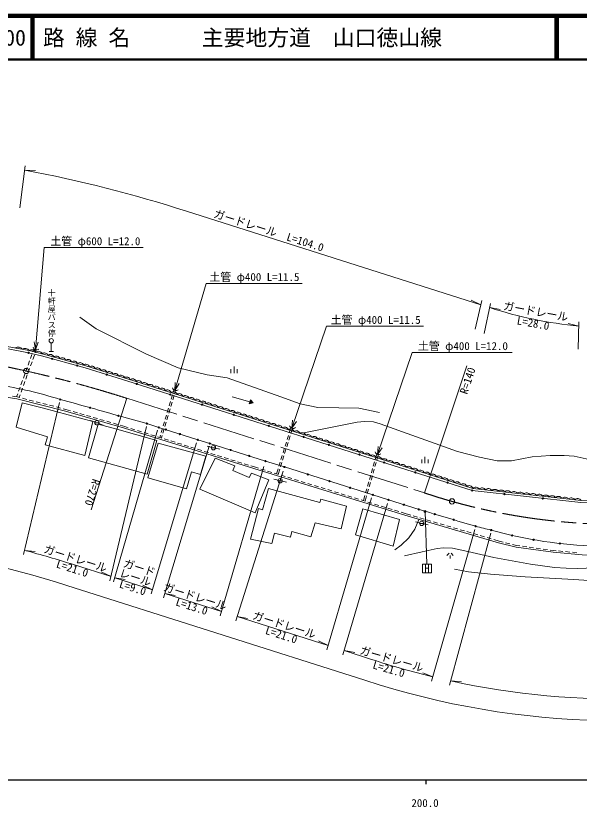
# Model space of a CAD drawing. Units: millimetres, scale not verified. Extents: x 40000 to 680000, y 20000 to 380000.
# Drawn here: x 174174 to 303130, y 198715 to 380000 of the extents above; entities that cross this region are included whole.
import ezdxf
from ezdxf.enums import TextEntityAlignment as Align

# ---------------------------------------------------------------- set-up
doc = ezdxf.new("R2010")
doc.units = ezdxf.units.MM
doc.header["$LTSCALE"] = 1000
doc.linetypes.add('CHAIN', pattern=[18.5, 12, -1.5, 3.5, -1.5])
for name, color, linetype, lineweight in [('M-BGD', 7, 'Continuous', 13), ('M-BMK', 2, 'CHAIN', 13), ('M-BMK-SRVR', 3, 'Continuous', 13), ('M-STR-HTXT', 7, 'Continuous', 13), ('M-STR-STRC', 7, 'Continuous', 13), ('M-TTL', 2, 'Continuous', 140), ('M-TTL-BAND', 7, 'Continuous', 25), ('M-TTL-LINE', 7, 'Continuous', 50)]:
    doc.layers.add(name, color=color, linetype=linetype, lineweight=lineweight)
doc.layers.add('M-BMK-HTXT', color=7, linetype='Continuous')
doc.layers.add('M-TTL-TXT', color=7, linetype='Continuous')
doc.styles.add('@ＭＳ ゴシック', font='')
doc.styles.add('ＭＳ ゴシック', font='')
doc.styles.get('@ＭＳ ゴシック').set_extended_font_data('@MS Gothic')
doc.styles.get('ＭＳ ゴシック').set_extended_font_data('MS Gothic')

msp = doc.modelspace()

# ---------------------------------------------------------------- hatches: boundary and pattern name
at = {"layer": 'M-BGD'}
for points in [[(176946, 302815, -1), (177246, 302815, -1)], [(182376, 301422, -1), (182676, 301422, -1)], [(188059, 299862, -1), (188359, 299862, -1)], [(194829, 297824, -1), (195129, 297824, -1)], [(201702, 295680, -1), (202002, 295680, -1)], [(184209, 292111, -1), (184509, 292111, -1)], [(209340, 293252, -1), (209640, 293252, -1)], [(227625, 291076), (228531, 291337), (227900, 292037)], [(191042, 290233, -1), (191342, 290233, -1)], [(216652, 290929, -1), (216952, 290929, -1)], [(197531, 288390, -1), (197831, 288390, -1)], [(223907, 288623, -1), (224207, 288623, -1)], [(204027, 286586, -1), (204327, 286586, -1)], [(206766, 285714, -1), (207066, 285714, -1)], [(208356, 285212, -1), (208656, 285212, -1)], [(231938, 286070, -1), (232238, 286070, -1)], [(211594, 284190, -1), (211894, 284190, -1)], [(215684, 282899, -1), (215984, 282899, -1)], [(239885, 283545, -1), (240185, 283545, -1)], [(218444, 282028, -1), (218744, 282028, -1)], [(245671, 281706, -1), (245971, 281706, -1)], [(223159, 280540, -1), (223459, 280540, -1)], [(227464, 279182, -1), (227764, 279182, -1)], [(252693, 279474, -1), (252993, 279474, -1)], [(231180, 278009, -1), (231480, 278009, -1)], [(258350, 277676, -1), (258650, 277676, -1)], [(235502, 276645, -1), (235802, 276645, -1)], [(265480, 275408, -1), (265780, 275408, -1)], [(240843, 274959, -1), (241143, 274959, -1)], [(245789, 273398, -1), (246089, 273398, -1)], [(250556, 271894, -1), (250856, 271894, -1)], [(272833, 273069, -1), (273133, 273069, -1)], [(255738, 270259, -1), (256038, 270259, -1)], [(278522, 271259, -1), (278822, 271259, -1)], [(285850, 270443, -1), (286150, 270443, -1)], [(259325, 269127, -1), (259625, 269127, -1)], [(294686, 269458, -1), (294986, 269458, -1)], [(262859, 268012, -1), (263159, 268012, -1)], [(266250, 266941, -1), (266550, 266941, -1)], [(269967, 265835, -1), (270267, 265835, -1)], [(274267, 264556, -1), (274567, 264556, -1)], [(279261, 263071, -1), (279561, 263071, -1)], [(282858, 262206, -1), (283158, 262206, -1)], [(287644, 260975, -1), (287944, 260975, -1)], [(292553, 259979, -1), (292853, 259979, -1)], [(298538, 259119, -1), (298838, 259119, -1)]]:
    msp.add_hatch(color=256, dxfattribs=at).paths.add_polyline_path(points)
at = {"layer": 'M-STR-HTXT'}
msp.add_hatch(color=256, dxfattribs=at).paths.add_polyline_path([(268062, 266564, -0.41421), (267962, 266224, -0.41421), (267623, 266324, -1)])

# ---------------------------------------------------------------- linework, layer by layer
at = {"layer": 'M-BGD'}
for p, q in [((182291, 305065), (182291, 303065)), ((178056, 303015), (178310, 303721)), ((178621, 302811), (178850, 303450)), ((181791, 303065), (182791, 303065)), ((176975, 300003), (177313, 300944)), ((177516, 301509), (177854, 302450)), ((178080, 301305), (178418, 302246)), ((176434, 298497), (176772, 299438)), ((176998, 298293), (177336, 299234)), ((177539, 299799), (177877, 300740)), ((224127, 298131), (224127, 299631)), ((175893, 296991), (176231, 297933)), ((176458, 296787), (176796, 297729)), ((223377, 298131), (223377, 299031)), ((224877, 298131), (224877, 299031)), ((175353, 295486), (175691, 296427)), ((175917, 295282), (176255, 296223)), ((174812, 293980), (175150, 294921)), ((175376, 293776), (175714, 294717)), ((210212, 293724), (210376, 294273)), ((210591, 293595), (210753, 294134)), ((173421, 292856), (174490, 292688)), ((174355, 292709), (174609, 293415)), ((174490, 292688), (175118, 292527)), ((174944, 292572), (175173, 293211)), ((175699, 292379), (176668, 292131)), ((177249, 291983), (178218, 291735)), ((209752, 292192), (210039, 293150)), ((210131, 292063), (210419, 293020)), ((227762, 291557), (223724, 292710)), ((227900, 292037), (227625, 291076)), ((228531, 291337), (227900, 292037)), ((178799, 291587), (179768, 291340)), ((180350, 291191), (181318, 290944)), ((181900, 290795), (182869, 290548)), ((183450, 290399), (184419, 290152)), ((208832, 289127), (209119, 290085)), ((209292, 290659), (209579, 291617)), ((209671, 290530), (209959, 291488)), ((228531, 291337), (227625, 291076)), ((185000, 290003), (185627, 289843)), ((185627, 289843), (186716, 289525)), ((187292, 289357), (188252, 289076)), ((188828, 288908), (189788, 288628)), ((190364, 288460), (191323, 288179)), ((208372, 287595), (208659, 288552)), ((208751, 287465), (209038, 288423)), ((209211, 288998), (209498, 289956)), ((192268, 286937), (191328, 287276)), ((191899, 288011), (192859, 287731)), ((192239, 286767), (193239, 286767)), ((193209, 286597), (194149, 286258)), ((193435, 287562), (194395, 287282)), ((194971, 287114), (195931, 286833)), ((196507, 286665), (197467, 286385)), ((198334, 288201), (204177, 286586)), ((204177, 286586), (206916, 285714)), ((207912, 286062), (208199, 287020)), ((208291, 285933), (208578, 286891)), ((198043, 286217), (199131, 285899)), ((199131, 285899), (199921, 285652)), ((200494, 285473), (201448, 285175)), ((202021, 284996), (202976, 284698)), ((206916, 285714), (215834, 282899)), ((207452, 284530), (207739, 285487)), ((207831, 284401), (208118, 285358)), ((236761, 284463), (237125, 285635)), ((237136, 284322), (237493, 285472)), ((203548, 284520), (204503, 284222)), ((205076, 284043), (206030, 283745)), ((206603, 283566), (207558, 283268)), ((207115, 283406), (207279, 283955)), ((207496, 283287), (207658, 283826)), ((208130, 283089), (209085, 282791)), ((215834, 282899), (218594, 282028)), ((236287, 282935), (236583, 283890)), ((236662, 282794), (236959, 283749)), ((209658, 282612), (210612, 282314)), ((211185, 282136), (212140, 281838)), ((212712, 281659), (213667, 281361)), ((214240, 281182), (215194, 280884)), ((218918, 281185), (217946, 281421)), ((218594, 282028), (231330, 278009)), ((218904, 281067), (219904, 281067)), ((235812, 281407), (236109, 282362)), ((236188, 281266), (236484, 282221)), ((215767, 280705), (216721, 280407)), ((217294, 280228), (218249, 279930)), ((218822, 279752), (219776, 279454)), ((219890, 280949), (220862, 280714)), ((220349, 279275), (221303, 278977)), ((234863, 278351), (235160, 279306)), ((235338, 279879), (235634, 280834)), ((235713, 279738), (236010, 280693)), ((256451, 278399), (256794, 279596)), ((256832, 278277), (257175, 279470)), ((221876, 278798), (222831, 278500)), ((223403, 278321), (224358, 278023)), ((224931, 277844), (225885, 277546)), ((226458, 277368), (227413, 277070)), ((231330, 278009), (235652, 276645)), ((234389, 276823), (234686, 277778)), ((234764, 276682), (235061, 277637)), ((235239, 278210), (235535, 279165)), ((256010, 276861), (256286, 277822)), ((256391, 276739), (256667, 277700)), ((267082, 277492), (267082, 278392)), ((267832, 277492), (267832, 278992)), ((268582, 277492), (268582, 278392)), ((227985, 276891), (228775, 276644)), ((228775, 276644), (229716, 276354)), ((230289, 276177), (231244, 275882)), ((231818, 275704), (232773, 275409)), ((233847, 275078), (234211, 276250)), ((234229, 274960), (234586, 276109)), ((235652, 276645), (255864, 270266)), ((255569, 275323), (255845, 276284)), ((255950, 275201), (256226, 276162)), ((234192, 273605), (233220, 273840)), ((233346, 275232), (234302, 274937)), ((234875, 274760), (235831, 274465)), ((236404, 274288), (237359, 273993)), ((237933, 273816), (238888, 273521)), ((255128, 273785), (255403, 274746)), ((255509, 273663), (255785, 274624)), ((234178, 273487), (235178, 273487)), ((235164, 273369), (236136, 273134)), ((239461, 273344), (240417, 273049)), ((240990, 272871), (241946, 272576)), ((242519, 272399), (243474, 272104)), ((254687, 272247), (254962, 273208)), ((255068, 272125), (255344, 273086)), ((244048, 271927), (245003, 271632)), ((245576, 271455), (246532, 271160)), ((247105, 270983), (248061, 270688)), ((248634, 270511), (249589, 270216)), ((253737, 268934), (254080, 270132)), ((254246, 270709), (254521, 271670)), ((254627, 270587), (254903, 271548)), ((255888, 270259), (259475, 269127)), ((250163, 270038), (251118, 269743)), ((251691, 269566), (252647, 269271)), ((253220, 269094), (254176, 268799)), ((254119, 268816), (254461, 270010)), ((254749, 268622), (255704, 268327)), ((259451, 269134), (266518, 266904)), ((256278, 268150), (257233, 267855)), ((257806, 267678), (258762, 267382)), ((259335, 267205), (260291, 266910)), ((260864, 266733), (261819, 266438)), ((262393, 266261), (263333, 265971)), ((263333, 265971), (264569, 265608)), ((265144, 265439), (266104, 265158)), ((266680, 264989), (267639, 264708)), ((266602, 263839), (265631, 264075)), ((266588, 263721), (267588, 263721)), ((267574, 263603), (268546, 263368)), ((268215, 264539), (269175, 264257)), ((269750, 264089), (270710, 263807)), ((271286, 263638), (272245, 263357)), ((272821, 263188), (273781, 262907)), ((274356, 262738), (275316, 262456)), ((275892, 262287), (276851, 262006)), ((277427, 261837), (278387, 261556)), ((278962, 261387), (279922, 261105)), ((280498, 260937), (281457, 260655)), ((282033, 260486), (282993, 260205)), ((283568, 260036), (284804, 259674)), ((284804, 259674), (285716, 259446)), ((286298, 259301), (287268, 259060)), ((287851, 258914), (288763, 258687)), ((288763, 258687), (289528, 258582)), ((290122, 258500), (291113, 258364)), ((291707, 258282), (292698, 258146)), ((293293, 258064), (294283, 257928)), ((294878, 257846), (295868, 257710)), ((296463, 257628), (297228, 257523)), ((297228, 257523), (297836, 257464)), ((272821, 256357), (273351, 256872)), ((273571, 255672), (273571, 256332)), ((274321, 256357), (273791, 256872)), ((298433, 257406), (299428, 257310)), ((300026, 257252), (301021, 257156)), ((301618, 257098), (302614, 257002))]:
    msp.add_line(p, q, dxfattribs=at)
for points in [[(171217, 314449), (169050, 307907), (170891, 304496), (177196, 303305), (180181, 302583), (190200, 299834), (201220, 296406), (260700, 277501), (278776, 271751), (303565, 268989), (320563, 269123), (330445, 269455), (336566, 270212), (346259, 272273), (359506, 275628), (371484, 278730), (386680, 283925), (389201, 284906), (398046, 287521), (411682, 291553), (433151, 297119)], [(188799, 310984), (192578, 308278), (204071, 302524), (211324, 299373), (217948, 297726), (222583, 297044), (234861, 292735), (239270, 291122), (243297, 290236), (248079, 290160), (252687, 290103), (257408, 289162)], [(171268, 303916), (177091, 302816), (180056, 302099), (190059, 299355), (201070, 295929), (260548, 277025), (278672, 271259), (303539, 268489), (320574, 268623), (330484, 268956), (336648, 269719), (346363, 271784)], [(163799, 293967), (174410, 292295), (185522, 289457), (199016, 285516), (228657, 276262), (263218, 265588), (284699, 259287), (288687, 258294), (297182, 257126), (303799, 256486), (309895, 256466), (315163, 256526), (320167, 256788), (326274, 257622), (336310, 259133), (344937, 261074), (357614, 264189), (398268, 274731)], [(175593, 291306), (174227, 285764), (181435, 283573), (180875, 281732), (189947, 279307), (191826, 287032), (180493, 290100), (175594, 291308)], [(240109, 284440), (252347, 286900), (254010, 287051), (256086, 286954), (257611, 286535), (275253, 280216), (280304, 278925), (284345, 278086), (287632, 278076), (292373, 278935), (296485, 279277), (299673, 279247), (302009, 279097), (315024, 276200)], [(260902, 257696), (262408, 258706), (264171, 260433), (265489, 262435), (266442, 264642)], [(263150, 256276), (267187, 257175), (270619, 257947), (272080, 258118), (274171, 258021), (277627, 257301), (283624, 255923), (291981, 254368), (297490, 253629), (300129, 253468), (302848, 253367), (314350, 253840), (318924, 254392), (327651, 255703), (337050, 257328), (340670, 258063), (342838, 258450), (344864, 258411), (346370, 258143), (347720, 257610), (348996, 256850), (351765, 256000), (353380, 255666), (355960, 254648)], [(274563, 253275), (277799, 252662), (282844, 252057), (290789, 251497), (294962, 251224), (301922, 250877), (307582, 250498), (313324, 250582), (323039, 250510), (329413, 250750), (332148, 250750), (334647, 250239)]]:
    msp.add_lwpolyline(points, dxfattribs=at)
for points in [[(193004, 286471), (190773, 278756), (204215, 274973), (206446, 282683), (197271, 285286)], [(206756, 282141), (204385, 274162), (213249, 271644), (214354, 275536), (216441, 274944), (217640, 279106)], [(219776, 278683), (216267, 271547), (228989, 266140), (232066, 273706), (228146, 275258), (227559, 274207), (223868, 275831), (224335, 276894)], [(232028, 271752), (230608, 266863), (229758, 267110), (227900, 260117), (232772, 259104), (233401, 261508), (237015, 260564), (237364, 261839), (241708, 260651), (242670, 263879), (248649, 262487), (249895, 267709), (243982, 269266), (243787, 268525)], [(253607, 267056), (251902, 261128), (260515, 258513), (262003, 264636)]]:
    msp.add_lwpolyline(points, close=True, dxfattribs=at)
for centre, radius in [((182291, 305565), 500), ((177096, 302815), 150), ((182526, 301422), 150), ((188209, 299862), 150), ((194979, 297824), 150), ((201852, 295680), 150), ((184359, 292111), 150), ((209490, 293252), 150), ((191192, 290233), 150), ((216802, 290929), 150), ((197681, 288390), 150), ((224057, 288623), 150), ((192739, 286767), 500), ((204177, 286586), 150), ((206916, 285714), 150), ((208506, 285212), 150), ((232088, 286070), 150), ((211744, 284190), 150), ((215834, 282899), 150), ((240035, 283545), 150), ((218594, 282028), 150), ((219404, 281067), 500), ((245821, 281706), 150), ((223309, 280540), 150), ((227614, 279182), 150), ((252843, 279474), 150), ((231330, 278009), 150), ((258500, 277676), 150), ((235652, 276645), 150), ((265630, 275408), 150), ((234678, 273487), 500), ((240993, 274959), 150), ((245939, 273398), 150), ((250706, 271894), 150), ((272983, 273069), 150), ((255888, 270259), 150), ((278672, 271259), 150), ((286000, 270443), 150), ((259475, 269127), 150), ((294836, 269458), 150), ((263009, 268012), 150), ((266400, 266941), 150), ((270117, 265835), 150), ((274417, 264556), 150), ((267088, 263721), 500), ((279411, 263071), 150), ((283008, 262206), 150), ((287794, 260975), 150), ((292703, 259979), 150), ((298688, 259119), 150)]:
    msp.add_circle(centre, radius, dxfattribs=at)
for centre, radius, start, end in [((174699, 303046), 1076, 31.13572, 127.47852), ((176275, 302749), 1076, 31.13572, 127.47852), ((177803, 302547), 971, 24.16769, 128.65173), ((178918, 304259), 812, 191.93608, 310.9657), ((179295, 302186), 971, 24.16769, 128.65173), ((180728, 301924), 856, 19.65562, 129.65522), ((182081, 301553), 856, 19.65562, 129.65522), ((183434, 301182), 856, 19.65562, 129.65522), ((184787, 300810), 856, 19.65562, 129.65522), ((186140, 300439), 856, 19.65562, 129.65522), ((187493, 300068), 856, 19.65562, 129.65522), ((188846, 299696), 856, 19.65562, 129.65522), ((190199, 299325), 856, 17.32342, 129.65522), ((191537, 298898), 858, 18.11578, 127.31897), ((192873, 298482), 858, 18.11578, 127.31897), ((194209, 298066), 858, 18.11578, 127.31897), ((195545, 297651), 858, 18.11578, 127.31897), ((196881, 297235), 858, 18.11578, 127.31897), ((198217, 296819), 858, 18.11578, 127.31897), ((153437, 193580), 103269, 72.57668, 80.7385), ((199553, 296404), 858, 18.11578, 127.31897), ((200889, 295988), 858, 17.86205, 127.31897), ((202226, 295569), 858, 17.41778, 127.31897), ((203565, 295143), 858, 17.41778, 127.31897), ((204904, 294718), 858, 17.41778, 127.31897), ((206243, 294292), 858, 17.41778, 127.31897), ((207582, 293866), 858, 17.41778, 127.31897), ((208921, 293441), 858, 17.41778, 127.31897), ((210260, 293015), 858, 17.41778, 127.31897), ((210838, 294942), 812, 191.93608, 310.9657), ((-24154, -480045), 799814, 73.84874, 74.88832), ((211599, 292590), 858, 17.41778, 127.31897), ((212939, 292164), 858, 17.41778, 127.31897), ((214278, 291738), 858, 17.41778, 127.31897), ((215617, 291313), 858, 17.41778, 127.31897), ((216956, 290887), 858, 17.41778, 127.31897), ((218295, 290462), 858, 17.41778, 127.31897), ((219634, 290036), 858, 17.41778, 127.31897), ((220973, 289610), 858, 17.41778, 127.31897), ((222312, 289185), 858, 17.41778, 127.31897), ((223651, 288759), 858, 17.41778, 127.31897), ((224990, 288334), 858, 17.41778, 127.31897), ((226329, 287908), 858, 17.41778, 127.31897), ((227669, 287482), 858, 17.41778, 127.31897), ((229008, 287057), 858, 17.41778, 127.31897), ((230347, 286631), 858, 17.41778, 127.31897), ((231686, 286206), 858, 17.41778, 127.31897), ((233025, 285780), 858, 17.41778, 127.31897), ((234364, 285354), 858, 17.41778, 127.31897), ((235703, 284929), 858, 17.41778, 127.31897), ((237042, 284503), 858, 17.41778, 127.31897), ((237629, 286273), 812, 191.93608, 310.9657), ((238381, 284078), 858, 17.41778, 127.31897), ((239720, 283652), 858, 17.41778, 127.31897), ((241060, 283226), 858, 17.41778, 127.31897), ((242399, 282801), 858, 17.41778, 127.31897), ((243738, 282375), 858, 17.41778, 127.31897), ((245077, 281950), 858, 17.41778, 127.31897), ((246416, 281524), 858, 17.41778, 127.31897), ((247755, 281098), 858, 17.41778, 127.31897), ((249094, 280673), 858, 17.41778, 127.31897), ((250433, 280247), 858, 17.41778, 127.31897), ((251772, 279822), 858, 17.41778, 127.31897), ((253111, 279396), 858, 17.41778, 127.31897), ((254451, 278970), 858, 17.41778, 127.31897), ((255790, 278545), 858, 17.41778, 127.31897), ((257231, 280281), 812, 191.93608, 310.9657), ((257129, 278119), 858, 17.41778, 127.31897), ((258468, 277694), 858, 17.41778, 127.31897), ((259821, 277185), 934, 19.80511, 124.93163), ((261240, 276793), 891, 17.38551, 127.31897), ((262631, 276350), 891, 17.38551, 127.31897), ((264021, 275908), 891, 17.38551, 127.31897), ((265411, 275466), 891, 17.38551, 127.31897), ((266802, 275023), 891, 17.38551, 127.31897), ((268192, 274581), 891, 17.38551, 127.31897), ((269583, 274139), 891, 17.38551, 127.31897), ((270973, 273696), 891, 17.38551, 127.31897), ((272364, 273254), 891, 17.38551, 127.31897), ((273754, 272811), 891, 17.38551, 127.31897), ((275145, 272369), 891, 17.38551, 127.31897), ((276535, 271927), 891, 17.38551, 127.31897), ((277926, 271484), 891, 17.38551, 127.31897), ((279437, 271058), 958, 33.64522, 133.63968), ((280895, 270895), 958, 33.64522, 133.63968), ((282353, 270733), 958, 33.64522, 133.63968), ((283811, 270570), 958, 33.64522, 133.63968), ((285270, 270408), 958, 33.64522, 133.63968), ((286728, 270245), 958, 33.64522, 133.63968), ((288186, 270083), 958, 33.64522, 133.63968), ((289644, 269920), 958, 33.64522, 133.63968), ((291102, 269758), 958, 33.64522, 133.63968), ((292560, 269595), 958, 33.64522, 133.63968), ((294019, 269433), 958, 33.64522, 133.63968), ((295477, 269270), 958, 33.64522, 133.63968), ((296935, 269108), 958, 33.64522, 133.63968), ((298393, 268946), 958, 33.64522, 133.63968), ((299851, 268783), 958, 33.64522, 133.63968), ((301309, 268621), 958, 33.64522, 133.63968), ((302767, 268458), 958, 33.64522, 133.63968), ((-8013957, -27609042), 29079797, 73.42959, 73.45609), ((295345, 321404), 60471, 254.72202, 258.22782), ((309410, 354958), 96436, 254.11074, 268.70951)]:
    msp.add_arc(centre, radius, start, end, dxfattribs=at)
at = {"layer": 'M-BMK'}
msp.add_line((199568, 292381), (267730, 270694), dxfattribs=at)
for centre, radius, start, end in [((117359, 35201), 270000, 72.27319, 94.27537), ((312023, 403503), 140000, 251.55598, 286.00456)]:
    msp.add_arc(centre, radius, start, end, dxfattribs=at)
at = {"layer": 'M-BMK-SRVR'}
for centre in [(176543, 298635), (274017, 268761)]:
    msp.add_circle(centre, 600, dxfattribs=at)
at = {"layer": 'M-STR-HTXT'}
for p, q in [((175080, 336035), (176326, 345651)), ((176197, 344657), (178649, 344536)), ((213266, 335246), (280599, 313823)), ((178660, 303489), (180690, 326905)), ((180690, 326905), (203320, 326905)), ((210579, 294172), (217736, 318697)), ((217736, 318697), (239730, 318697)), ((280599, 313823), (278386, 314885)), ((279349, 308210), (280817, 314803)), ((281362, 307248), (282867, 314134)), ((282652, 313152), (285071, 312731)), ((237370, 285503), (245259, 308879)), ((245259, 308879), (267487, 308879)), ((303023, 308930), (300636, 309505)), ((302889, 303636), (303048, 309932)), ((178660, 303489), (178337, 305324)), ((178660, 303489), (179294, 305241)), ((256994, 279504), (264883, 302880)), ((264883, 302880), (287780, 302880)), ((267730, 270694), (277448, 299833)), ((210579, 294172), (210623, 296034)), ((210579, 294172), (211544, 295765)), ((191406, 266848), (199568, 292381)), ((184199, 291436), (175962, 256576)), ((237370, 285503), (237491, 287362)), ((237370, 285503), (238400, 287055)), ((204066, 285918), (195728, 250578)), ((206632, 285071), (196529, 250323)), ((215535, 282204), (205142, 247583)), ((218420, 281450), (207960, 246686)), ((256994, 279504), (257115, 281363)), ((256994, 279504), (258024, 281056)), ((230981, 276789), (220942, 242556)), ((235343, 275668), (224501, 241423)), ((255603, 269599), (245401, 234774)), ((259291, 268306), (249056, 233611)), ((267842, 266444), (268226, 254397)), ((279247, 262345), (269352, 227607)), ((282916, 261479), (273467, 226659)), ((176192, 257549), (178629, 257255)), ((187389, 254280), (195958, 251554)), ((195958, 251554), (193745, 252617)), ((196808, 251283), (205429, 248541)), ((196808, 251283), (199229, 250872)), ((185870, 249517), (254061, 227821)), ((205429, 248541), (203216, 249603)), ((208248, 247644), (221223, 243516)), ((208248, 247644), (210669, 247232)), ((221223, 243516), (219010, 244578)), ((224803, 242377), (245683, 235733)), ((224803, 242377), (227223, 241965)), ((245683, 235733), (243470, 236796)), ((249339, 234570), (255603, 232577)), ((249339, 234570), (251759, 234159)), ((269626, 228569), (267344, 229475)), ((273729, 227625), (276177, 227445))]:
    msp.add_line(p, q, dxfattribs=at)
msp.add_circle((267842, 266444), 250, dxfattribs=at)
for centre, radius, start, end in [((117359, 35201), 315000, 72.27381, 79.23459), ((312020, 403587), 95083, 252.00912, 264.57023), ((117359, 35201), 225000, 72.27233, 94.2781), ((117359, 35201), 230000, 72.27319, 75.17918), ((312028, 403469), 179966, 251.72789, 256.37235), ((312028, 403469), 179966, 257.71279, 286.00619), ((312028, 403469), 184966, 251.73637, 285.99901)]:
    msp.add_arc(centre, radius, start, end, dxfattribs=at)
at = {"layer": 'M-STR-STRC'}
msp.add_lwpolyline([(267289, 252397), (269289, 252397), (269289, 254397), (267289, 254397)], close=True, dxfattribs=at)
at = {"layer": 'M-TTL'}
msp.add_line((680000, 380000), (40000, 380000), dxfattribs=at)
at = {"layer": 'M-TTL-BAND'}
for p, q in [((40000, 205000), (579000, 205000)), ((268000, 205000), (268000, 204000))]:
    msp.add_line(p, q, dxfattribs=at)
at = {"layer": 'M-TTL-LINE'}
for p, q in [((177750, 380000), (177750, 370000)), ((178250, 380000), (178250, 370000)), ((297750, 380000), (297750, 370000)), ((298250, 380000), (298250, 370000)), ((40000, 370000), (680000, 370000))]:
    msp.add_line(p, q, dxfattribs=at)

# ---------------------------------------------------------------- texts
at = {"layer": 'M-BMK-HTXT', "style": '@ＭＳ ゴシック'}
msp.add_text('十軒屋バス停', height=1320, rotation=270, dxfattribs=at).set_placement((182343, 317491), align=Align.MIDDLE_LEFT)
at = {"layer": 'M-STR-HTXT', "style": 'ＭＳ ゴシック'}
for s, rotation, p in [('ガードレール\u3000L=104.0', 342.351, (231649, 329397)), ('ガードレール', 349.618, (292938, 310830)), ('ガードレール', 342.351, (187389, 254280)), ('ガード', 342.351, (202008, 252152)), ('レール', 342.351, (201090, 249921)), ('ガードレール', 342.351, (214770, 245569)), ('ガードレール', 342.351, (235193, 239071)), ('ガードレール', 343.778, (259806, 231246))]:
    msp.add_text(s, height=1833, rotation=rotation, dxfattribs=at).set_placement(p, align=Align.BOTTOM_CENTER)
for s, p in [('土管 φ600 L=12.0', (182070, 326905)), ('土管 φ400 L=11.5', (218480, 318697)), ('土管 φ400 L=11.5', (246237, 308879)), ('土管 φ400 L=12.0', (266203, 302880))]:
    msp.add_text(s, height=1833, dxfattribs=at).set_placement(p, align=Align.BOTTOM_LEFT)
for s, rotation, p in [('L=28.0', 349.618, (292762, 310474)), ('L=21.0', 342.351, (187389, 254280)), ('L=9.0', 342.351, (201214, 249882)), ('L=13.0', 342.351, (214736, 245580)), ('L=21.0', 342.351, (235248, 239053)), ('L=21.0', 343.778, (259824, 231241))]:
    msp.add_text(s, height=1833, rotation=rotation, dxfattribs=at).set_placement(p, align=Align.TOP_CENTER)
msp.add_text('R=140', height=1833, rotation=71.556, dxfattribs=at).set_placement((278000, 293000), align=Align.BOTTOM_LEFT)
msp.add_text('R=270', height=1833, rotation=252.273, dxfattribs=at).set_placement((193538, 273516), align=Align.TOP_LEFT)
at = {"layer": 'M-STR-STRC', "style": 'ＭＳ ゴシック'}
msp.add_text('H', height=1833, dxfattribs=at).set_placement((268289, 253397), align=Align.MIDDLE_CENTER)
at = {"layer": 'M-TTL-BAND', "style": 'ＭＳ ゴシック'}
msp.add_text('200.0', height=1833, dxfattribs=at).set_placement((267844, 198195), align=Align.BOTTOM_CENTER)
at = {"layer": 'M-TTL-TXT', "style": 'ＭＳ ゴシック'}
for s, p in [('路 線 名', (180380, 375000)), ('主要地方道\u3000山口徳山線', (216734, 375000)), ('020-00', (161521, 375000))]:
    msp.add_text(s, height=3666, dxfattribs=at).set_placement(p, align=Align.MIDDLE_LEFT)

doc.saveas('drawing.dxf')
